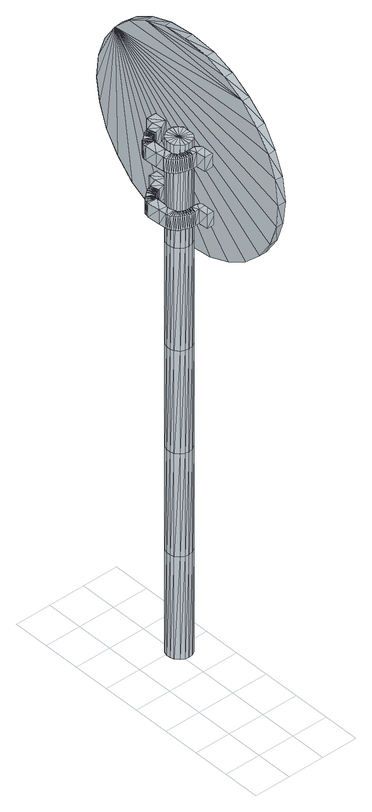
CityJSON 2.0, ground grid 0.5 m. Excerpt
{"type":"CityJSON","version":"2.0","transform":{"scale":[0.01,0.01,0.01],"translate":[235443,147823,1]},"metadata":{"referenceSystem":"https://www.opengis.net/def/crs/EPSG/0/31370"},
"CityObjects":{
"object1":{"type":"GenericCityObject","attributes":{"cluster":62,"mean_distance_to_centroid":0.138,"new_centroid_x":235443.1,"new_centroid_y":147824.35,"mean_distance_to_camera":6.67,"H1":0,"H2":0,"Z_final":109.32,"cluster2":-1,"proj_x":235446.47,"proj_y":147824.71,"id_line":52480,"bearing_l":174.03,"distance":3.38,"orientation":"right","G_obj":174.03},"geometry":[{"type":"MultiSurface","lod":"2","boundaries":[[[0,1,2]],[[2,1,3]],[[3,1,4]],[[4,1,5]],[[5,1,6]],[[1,7,6]],[[1,8,7]],[[1,9,8]],[[1,10,9]],[[1,11,10]],[[1,12,11]],[[1,13,12]],[[1,14,13]],[[15,14,1]],[[16,15,1]],[[17,16,1]],[[18,17,1]],[[0,18,1]],[[19,20,0]],[[19,0,2]],[[21,19,2]],[[21,2,3]],[[21,3,22]],[[22,3,4]],[[22,4,23]],[[23,4,5]],[[23,5,24]],[[24,5,6]],[[24,6,25]],[[25,6,7]],[[25,7,26]],[[26,7,8]],[[26,8,27]],[[8,9,27]],[[27,9,28]],[[9,10,28]],[[10,29,28]],[[10,11,29]],[[11,30,29]],[[11,12,30]],[[30,12,31]],[[31,12,13]],[[31,13,32]],[[32,13,14]],[[32,14,33]],[[33,14,15]],[[33,15,34]],[[34,15,16]],[[34,16,35]],[[35,16,17]],[[36,35,17]],[[18,36,17]],[[20,36,18]],[[20,18,0]],[[37,38,20]],[[37,20,19]],[[39,37,19]],[[21,39,19]],[[39,21,40]],[[40,21,22]],[[40,22,41]],[[41,22,23]],[[41,23,42]],[[42,23,24]],[[42,24,43]],[[43,24,25]],[[43,25,44]],[[44,25,26]],[[26,45,44]],[[26,27,45]],[[27,46,45]],[[27,28,46]],[[28,47,46]],[[28,29,47]],[[47,29,48]],[[29,30,48]],[[48,30,49]],[[49,30,31]],[[49,31,50]],[[50,31,32]],[[50,32,51]],[[51,32,33]],[[51,33,52]],[[52,33,34]],[[52,34,53]],[[53,34,35]],[[54,53,35]],[[54,35,36]],[[38,54,36]],[[38,36,20]],[[55,56,38]],[[55,38,37]],[[57,55,37]],[[57,37,39]],[[57,39,58]],[[58,39,40]],[[58,40,59]],[[59,40,41]],[[59,41,60]],[[60,41,42]],[[60,42,61]],[[61,42,43]],[[61,43,62]],[[62,43,44]],[[44,63,62]],[[44,45,63]],[[45,64,63]],[[45,46,64]],[[46,65,64]],[[46,47,65]],[[47,66,65]],[[47,48,66]],[[66,48,67]],[[67,48,49]],[[67,49,68]],[[68,49,50]],[[68,50,69]],[[69,50,51]],[[69,51,70]],[[70,51,52]],[[70,52,71]],[[71,52,53]],[[72,71,53]],[[72,53,54]],[[56,72,54]],[[56,54,38]],[[73,74,56]],[[73,56,55]],[[75,73,55]],[[75,55,57]],[[75,57,76]],[[76,57,58]],[[76,58,77]],[[77,58,59]],[[77,59,78]],[[78,59,60]],[[78,60,79]],[[79,60,61]],[[79,61,80]],[[80,61,62]],[[62,81,80]],[[62,63,81]],[[63,82,81]],[[63,64,82]],[[64,83,82]],[[64,65,83]],[[65,84,83]],[[65,66,84]],[[84,66,85]],[[85,66,67]],[[85,67,86]],[[86,67,68]],[[86,68,87]],[[87,68,69]],[[87,69,88]],[[88,69,70]],[[88,70,89]],[[89,70,71]],[[90,89,71]],[[90,71,72]],[[74,90,72]],[[74,72,56]],[[91,92,74]],[[91,74,73]],[[93,91,73]],[[93,73,75]],[[93,75,94]],[[94,75,76]],[[94,76,95]],[[95,76,77]],[[95,77,96]],[[96,77,78]],[[96,78,97]],[[97,78,79]],[[97,79,98]],[[98,79,80]],[[80,99,98]],[[80,81,99]],[[81,100,99]],[[81,82,100]],[[82,101,100]],[[82,83,101]],[[83,102,101]],[[83,84,102]],[[102,84,103]],[[103,84,85]],[[103,85,104]],[[104,85,86]],[[104,86,105]],[[105,86,87]],[[105,87,106]],[[106,87,88]],[[106,88,107]],[[107,88,89]],[[108,107,89]],[[108,89,90]],[[92,108,90]],[[92,90,74]],[[92,91,109]],[[91,93,109]],[[93,94,109]],[[94,95,109]],[[95,96,109]],[[109,96,97]],[[109,97,98]],[[109,98,99]],[[109,99,100]],[[109,100,101]],[[109,101,102]],[[109,102,103]],[[109,103,104]],[[105,109,104]],[[106,109,105]],[[107,109,106]],[[108,109,107]],[[92,109,108]],[[110,111,112]],[[113,112,114]],[[115,112,113]],[[116,112,115]],[[117,112,116]],[[118,112,117]],[[119,112,118]],[[120,112,119]],[[121,112,120]],[[122,112,121]],[[122,123,112]],[[123,110,112]],[[111,124,112]],[[124,125,112]],[[125,126,112]],[[126,127,112]],[[127,128,112]],[[128,129,112]],[[129,130,112]],[[130,131,112]],[[112,131,132]],[[131,133,132]],[[131,134,133]],[[133,134,135]],[[133,135,136]],[[135,137,136]],[[133,136,138]],[[136,139,138]],[[136,137,139]],[[137,140,139]],[[137,135,140]],[[135,141,140]],[[135,134,141]],[[134,142,141]],[[134,131,142]],[[131,143,142]],[[131,130,143]],[[143,130,144]],[[144,130,129]],[[144,129,145]],[[145,129,128]],[[145,128,146]],[[146,127,147]],[[147,127,126]],[[147,126,148]],[[148,126,125]],[[148,125,149]],[[149,125,124]],[[150,149,124]],[[150,124,111]],[[151,150,111]],[[151,111,110]],[[152,151,110]],[[152,110,123]],[[146,128,127]],[[153,123,122]],[[154,153,122]],[[154,122,121]],[[155,154,121]],[[155,121,120]],[[156,155,120]],[[156,120,119]],[[157,156,119]],[[157,119,118]],[[157,118,158]],[[158,118,117]],[[158,117,159]],[[153,152,123]],[[159,117,116]],[[159,116,160]],[[160,116,115]],[[160,115,161]],[[161,115,113]],[[161,113,162]],[[162,113,114]],[[162,114,163]],[[163,114,112]],[[163,112,164]],[[164,112,132]],[[132,165,164]],[[132,133,165]],[[133,138,165]],[[138,139,140]],[[161,162,163]],[[160,161,163]],[[159,160,163]],[[158,159,163]],[[157,158,163]],[[156,157,163]],[[155,156,163]],[[154,155,163]],[[153,154,163]],[[153,163,152]],[[152,163,151]],[[151,163,150]],[[150,163,149]],[[149,163,148]],[[148,163,147]],[[147,163,146]],[[146,163,145]],[[145,163,144]],[[144,163,143]],[[143,163,142]],[[163,164,142]],[[142,164,165]],[[142,165,141]],[[165,140,141]],[[165,138,140]],[[166,167,168]],[[168,167,169]],[[170,168,169]],[[170,169,171]],[[170,171,172]],[[172,171,173]],[[172,173,174]],[[174,173,175]],[[174,175,176]],[[176,175,177]],[[176,177,178]],[[178,177,179]],[[178,179,180]],[[180,179,181]],[[180,181,182]],[[182,181,183]],[[182,183,184]],[[184,183,185]],[[184,185,186]],[[186,185,187]],[[186,187,188]],[[188,187,189]],[[188,189,190]],[[190,189,191]],[[192,190,191]],[[192,191,193]],[[194,192,193]],[[194,193,195]],[[196,194,195]],[[196,195,197]],[[198,196,197]],[[198,197,199]],[[200,198,199]],[[200,199,201]],[[202,200,201]],[[202,201,203]],[[204,202,203]],[[204,203,205]],[[206,204,205]],[[206,205,207]],[[208,206,207]],[[208,207,209]],[[210,208,209]],[[210,209,211]],[[212,210,211]],[[212,211,213]],[[214,212,213]],[[214,213,215]],[[216,214,215]],[[216,215,217]],[[216,217,218]],[[218,217,219]],[[218,219,220]],[[220,219,221]],[[220,221,222]],[[222,221,223]],[[222,223,224]],[[224,223,225]],[[224,225,226]],[[226,225,227]],[[226,227,228]],[[228,227,229]],[[228,229,230]],[[230,229,231]],[[230,231,232]],[[232,231,233]],[[232,233,234]],[[234,233,235]],[[234,235,236]],[[236,235,237]],[[238,236,237]],[[238,237,239]],[[238,239,240]],[[240,239,241]],[[241,242,240]],[[241,243,242]],[[242,243,244]],[[244,243,245]],[[244,245,246]],[[246,245,247]],[[246,247,248]],[[248,247,249]],[[248,249,250]],[[250,249,251]],[[250,251,252]],[[252,251,253]],[[252,253,254]],[[254,253,255]],[[254,255,256]],[[256,255,257]],[[256,257,258]],[[258,257,259]],[[258,259,260]],[[260,259,261]],[[260,261,262]],[[262,261,263]],[[262,263,264]],[[264,263,265]],[[264,265,266]],[[266,265,267]],[[267,268,266]],[[267,269,268]],[[269,270,268]],[[269,271,270]],[[271,272,270]],[[271,273,272]],[[273,274,272]],[[273,275,274]],[[275,276,274]],[[275,277,276]],[[277,278,276]],[[277,279,278]],[[279,280,278]],[[279,281,280]],[[281,282,280]],[[281,283,282]],[[283,284,282]],[[283,285,284]],[[285,286,284]],[[285,287,286]],[[287,288,286]],[[287,289,288]],[[288,289,290]],[[290,289,291]],[[290,291,292]],[[292,291,293]],[[292,293,294]],[[294,293,295]],[[294,295,296]],[[296,295,297]],[[296,297,298]],[[298,297,299]],[[298,299,300]],[[300,299,301]],[[300,301,302]],[[302,301,303]],[[302,303,304]],[[304,303,305]],[[304,305,306]],[[306,305,307]],[[306,307,308]],[[308,307,309]],[[308,309,310]],[[310,309,311]],[[311,166,310]],[[311,167,166]],[[169,167,311]],[[169,311,171]],[[171,311,309]],[[173,171,309]],[[173,309,307]],[[175,173,307]],[[175,307,305]],[[177,175,305]],[[177,305,303]],[[179,177,303]],[[179,303,301]],[[181,179,301]],[[181,301,299]],[[183,181,299]],[[183,299,297]],[[183,297,295]],[[185,183,295]],[[185,295,293]],[[187,185,293]],[[187,293,291]],[[189,187,291]],[[189,291,289]],[[189,289,287]],[[189,287,285]],[[191,189,285]],[[191,285,283]],[[193,191,283]],[[195,193,283]],[[195,283,281]],[[197,195,281]],[[199,197,281]],[[201,199,281]],[[201,281,279]],[[203,201,279]],[[205,203,279]],[[205,279,277]],[[205,277,207]],[[207,277,209]],[[209,277,275]],[[209,275,211]],[[211,275,273]],[[211,273,213]],[[213,273,271]],[[213,271,215]],[[215,271,269]],[[215,269,217]],[[217,269,219]],[[219,269,267]],[[219,267,221]],[[221,267,265]],[[221,265,223]],[[223,265,263]],[[223,263,225]],[[225,263,261]],[[225,261,227]],[[227,261,259]],[[227,259,229]],[[229,259,257]],[[229,257,255]],[[229,255,231]],[[231,255,253]],[[231,253,233]],[[233,253,251]],[[233,251,235]],[[251,249,235]],[[235,249,247]],[[235,247,237]],[[247,245,237]],[[237,245,243]],[[237,243,239]],[[239,243,241]],[[238,240,242]],[[168,310,166]],[[170,310,168]],[[170,308,310]],[[172,308,170]],[[172,306,308]],[[174,306,172]],[[174,304,306]],[[176,304,174]],[[176,302,304]],[[178,302,176]],[[178,300,302]],[[180,300,178]],[[180,298,300]],[[182,298,180]],[[182,296,298]],[[182,294,296]],[[184,294,182]],[[184,292,294]],[[186,292,184]],[[186,290,292]],[[188,290,186]],[[188,288,290]],[[188,286,288]],[[188,284,286]],[[190,284,188]],[[190,282,284]],[[192,282,190]],[[194,282,192]],[[194,280,282]],[[196,280,194]],[[198,280,196]],[[200,280,198]],[[200,278,280]],[[202,278,200]],[[204,278,202]],[[204,276,278]],[[204,206,276]],[[206,208,276]],[[208,274,276]],[[208,210,274]],[[210,272,274]],[[210,212,272]],[[212,270,272]],[[212,214,270]],[[214,268,270]],[[214,216,268]],[[216,218,268]],[[218,266,268]],[[218,220,266]],[[220,264,266]],[[220,222,264]],[[222,262,264]],[[222,224,262]],[[224,260,262]],[[224,226,260]],[[226,258,260]],[[226,228,258]],[[228,256,258]],[[228,254,256]],[[228,230,254]],[[230,252,254]],[[230,232,252]],[[232,250,252]],[[232,234,250]],[[250,234,248]],[[234,246,248]],[[234,236,246]],[[246,236,244]],[[236,242,244]],[[236,238,242]],[[312,313,314]],[[314,313,315]],[[316,314,315]],[[316,315,317]],[[316,317,318]],[[318,317,319]],[[318,319,320]],[[320,319,321]],[[320,321,322]],[[322,321,323]],[[322,323,324]],[[324,323,325]],[[324,325,326]],[[326,325,327]],[[326,327,328]],[[328,327,329]],[[328,329,330]],[[330,329,331]],[[330,331,332]],[[332,331,333]],[[332,333,334]],[[334,333,335]],[[334,335,336]],[[336,335,337]],[[338,336,337]],[[338,337,339]],[[340,338,339]],[[340,339,341]],[[342,340,341]],[[342,341,343]],[[344,342,343]],[[344,343,345]],[[346,344,345]],[[346,345,347]],[[348,346,347]],[[348,347,349]],[[350,348,349]],[[350,349,351]],[[352,350,351]],[[352,351,353]],[[354,352,353]],[[354,353,355]],[[356,354,355]],[[356,355,357]],[[358,356,357]],[[358,357,359]],[[360,358,359]],[[360,359,361]],[[362,360,361]],[[362,361,363]],[[362,363,364]],[[364,363,365]],[[364,365,366]],[[366,365,367]],[[366,367,368]],[[368,367,369]],[[368,369,370]],[[370,369,371]],[[370,371,372]],[[372,371,373]],[[372,373,374]],[[374,373,375]],[[374,375,376]],[[376,375,377]],[[376,377,378]],[[378,377,379]],[[378,379,380]],[[380,379,381]],[[380,381,382]],[[382,381,383]],[[384,382,383]],[[384,383,385]],[[384,385,386]],[[386,385,387]],[[387,388,386]],[[387,389,388]],[[388,389,390]],[[390,389,391]],[[390,391,392]],[[392,391,393]],[[392,393,394]],[[394,393,395]],[[394,395,396]],[[396,395,397]],[[396,397,398]],[[398,397,399]],[[398,399,400]],[[400,399,401]],[[400,401,402]],[[402,401,403]],[[402,403,404]],[[404,403,405]],[[404,405,406]],[[406,405,407]],[[406,407,408]],[[408,407,409]],[[408,409,410]],[[410,409,411]],[[410,411,412]],[[412,411,413]],[[413,414,412]],[[413,415,414]],[[415,416,414]],[[415,417,416]],[[417,418,416]],[[417,419,418]],[[419,420,418]],[[419,421,420]],[[421,422,420]],[[421,423,422]],[[423,424,422]],[[423,425,424]],[[425,426,424]],[[425,427,426]],[[427,428,426]],[[427,429,428]],[[429,430,428]],[[429,431,430]],[[431,432,430]],[[431,433,432]],[[433,434,432]],[[433,435,434]],[[434,435,436]],[[436,435,437]],[[436,437,438]],[[438,437,439]],[[438,439,440]],[[440,439,441]],[[440,441,442]],[[442,441,443]],[[442,443,444]],[[444,443,445]],[[444,445,446]],[[446,445,447]],[[446,447,448]],[[448,447,449]],[[448,449,450]],[[450,449,451]],[[450,451,452]],[[452,451,453]],[[452,453,454]],[[454,453,455]],[[454,455,456]],[[456,455,457]],[[457,312,456]],[[457,313,312]],[[315,313,457]],[[315,457,317]],[[317,457,455]],[[319,317,455]],[[319,455,453]],[[321,319,453]],[[321,453,451]],[[323,321,451]],[[323,451,449]],[[325,323,449]],[[325,449,447]],[[327,325,447]],[[327,447,445]],[[329,327,445]],[[329,445,443]],[[329,443,441]],[[331,329,441]],[[331,441,439]],[[333,331,439]],[[333,439,437]],[[335,333,437]],[[335,437,435]],[[335,435,433]],[[335,433,431]],[[337,335,431]],[[337,431,429]],[[339,337,429]],[[341,339,429]],[[341,429,427]],[[343,341,427]],[[345,343,427]],[[347,345,427]],[[347,427,425]],[[349,347,425]],[[351,349,425]],[[351,425,423]],[[351,423,353]],[[353,423,355]],[[355,423,421]],[[355,421,357]],[[357,421,419]],[[357,419,359]],[[359,419,417]],[[359,417,361]],[[361,417,415]],[[361,415,363]],[[363,415,365]],[[365,415,413]],[[365,413,367]],[[367,413,411]],[[367,411,369]],[[369,411,409]],[[369,409,371]],[[371,409,407]],[[371,407,373]],[[373,407,405]],[[373,405,375]],[[375,405,403]],[[375,403,401]],[[375,401,377]],[[377,401,399]],[[377,399,379]],[[379,399,397]],[[379,397,381]],[[397,395,381]],[[381,395,393]],[[381,393,383]],[[393,391,383]],[[383,391,389]],[[383,389,385]],[[385,389,387]],[[384,386,388]],[[314,456,312]],[[316,456,314]],[[316,454,456]],[[318,454,316]],[[318,452,454]],[[320,452,318]],[[320,450,452]],[[322,450,320]],[[322,448,450]],[[324,448,322]],[[324,446,448]],[[326,446,324]],[[326,444,446]],[[328,444,326]],[[328,442,444]],[[328,440,442]],[[330,440,328]],[[330,438,440]],[[332,438,330]],[[332,436,438]],[[334,436,332]],[[334,434,436]],[[334,432,434]],[[334,430,432]],[[336,430,334]],[[336,428,430]],[[338,428,336]],[[340,428,338]],[[340,426,428]],[[342,426,340]],[[344,426,342]],[[346,426,344]],[[346,424,426]],[[348,424,346]],[[350,424,348]],[[350,422,424]],[[350,352,422]],[[352,354,422]],[[354,420,422]],[[354,356,420]],[[356,418,420]],[[356,358,418]],[[358,416,418]],[[358,360,416]],[[360,414,416]],[[360,362,414]],[[362,364,414]],[[364,412,414]],[[364,366,412]],[[366,410,412]],[[366,368,410]],[[368,408,410]],[[368,370,408]],[[370,406,408]],[[370,372,406]],[[372,404,406]],[[372,374,404]],[[374,402,404]],[[374,400,402]],[[374,376,400]],[[376,398,400]],[[376,378,398]],[[378,396,398]],[[378,380,396]],[[396,380,394]],[[380,392,394]],[[380,382,392]],[[392,382,390]],[[382,388,390]],[[382,384,388]]]}]}
},
"vertices":[
[55,213,1],[55,196,1],[50,212,1],[45,209,1],[41,204,1],[39,199,1],[39,193,1],[41,188,1],[45,183,1],[50,180,1],[55,179,1],[61,180,1],[66,183,1],[70,188,1],[72,193,1],[72,199,1],[70,204,1],[66,209,1],[61,212,1],[50,212,150],[55,213,150],[45,209,150],[41,204,150],[39,199,150],[39,193,150],[41,188,150],[45,183,150],[50,180,150],[55,179,150],[61,180,150],[66,183,150],[70,188,150],[72,193,150],[72,199,150],[70,204,150],[66,209,150],[61,212,150],[50,212,299],[55,213,299],[45,209,299],[41,204,299],[39,199,299],[39,193,299],[41,188,299],[45,183,299],[50,180,299],[55,179,299],[61,180,299],[66,183,299],[70,188,299],[72,193,299],[72,199,299],[70,204,299],[66,209,299],[61,212,299],[50,212,448],[55,213,448],[45,209,448],[41,204,448],[39,199,448],[39,193,448],[41,188,448],[45,183,448],[50,180,448],[55,179,448],[61,180,448],[66,183,448],[70,188,448],[72,193,448],[72,199,448],[70,204,448],[66,209,448],[61,212,448],[50,212,597],[55,213,597],[45,209,597],[41,204,597],[39,199,597],[39,193,597],[41,188,597],[45,183,597],[50,180,597],[55,179,597],[61,180,597],[66,183,597],[70,188,597],[72,193,597],[72,199,597],[70,204,597],[66,209,597],[61,212,597],[50,212,746],[55,213,746],[45,209,746],[41,204,746],[39,199,746],[39,193,746],[41,188,746],[45,183,746],[50,180,746],[55,179,746],[61,180,746],[66,183,746],[70,188,746],[72,193,746],[72,199,746],[70,204,746],[66,209,746],[61,212,746],[55,196,746],[73,133,593],[73,105,610],[68,317,822],[69,346,763],[69,335,794],[70,350,728],[71,346,694],[71,335,662],[72,317,634],[72,293,610],[73,265,593],[73,234,581],[73,199,577],[73,164,581],[73,81,634],[72,63,662],[72,52,694],[71,48,728],[71,52,763],[70,63,794],[69,81,822],[69,105,846],[68,293,846],[68,265,864],[68,133,864],[68,164,875],[68,234,875],[68,199,879],[78,234,875],[78,199,879],[79,164,875],[79,133,864],[79,105,846],[80,81,823],[80,63,795],[81,52,763],[82,48,728],[82,52,694],[83,63,662],[83,81,634],[83,105,611],[84,133,593],[84,165,581],[84,199,577],[83,234,581],[83,265,593],[83,293,611],[82,317,634],[82,335,662],[81,346,694],[80,350,728],[80,346,763],[79,335,795],[79,317,823],[79,293,846],[78,265,864],[77,251,652],[77,251,632],[60,251,652],[60,251,632],[60,241,652],[60,241,632],[49,237,652],[49,237,632],[48,236,652],[48,236,632],[46,236,652],[46,236,632],[44,235,652],[44,235,632],[42,234,652],[42,234,632],[41,233,652],[41,233,632],[39,232,652],[39,232,632],[38,231,652],[38,231,632],[33,227,652],[33,227,632],[31,226,652],[31,226,632],[30,224,652],[30,224,632],[29,223,652],[29,223,632],[28,221,652],[28,221,632],[28,220,652],[28,220,632],[28,218,652],[28,218,632],[27,216,652],[27,216,632],[28,199,652],[28,199,632],[29,189,652],[29,189,632],[29,187,652],[29,187,632],[30,184,652],[30,184,632],[31,182,652],[31,182,632],[33,180,652],[33,180,632],[34,178,652],[34,178,632],[36,176,652],[36,176,632],[38,175,652],[38,175,632],[41,174,652],[41,174,632],[43,173,652],[43,173,632],[46,172,652],[46,172,632],[48,171,652],[48,171,632],[51,170,652],[51,170,632],[53,170,652],[53,170,632],[56,170,652],[56,170,632],[62,170,652],[62,170,632],[63,157,652],[63,157,632],[77,157,652],[77,157,632],[77,172,652],[77,172,632],[67,179,652],[67,179,632],[59,179,652],[59,179,632],[57,179,652],[57,179,632],[55,179,652],[55,179,632],[54,179,652],[54,179,632],[52,179,652],[52,179,632],[50,179,652],[50,179,632],[49,180,652],[49,180,632],[47,180,652],[47,180,632],[46,181,652],[46,181,632],[44,182,652],[44,182,632],[43,183,652],[43,183,632],[42,184,652],[42,184,632],[41,185,652],[41,185,632],[41,187,652],[41,187,632],[41,188,652],[41,188,632],[40,198,652],[40,198,632],[40,216,652],[40,216,632],[40,217,652],[40,217,632],[40,218,652],[40,218,632],[41,219,652],[41,219,632],[41,220,652],[41,220,632],[42,221,652],[42,221,632],[43,222,652],[43,222,632],[44,223,652],[44,223,632],[45,223,652],[45,223,632],[46,224,652],[46,224,632],[47,224,652],[47,224,632],[48,225,652],[48,225,632],[49,225,652],[49,225,632],[51,225,652],[51,225,632],[52,226,652],[52,226,632],[62,228,652],[62,228,632],[74,234,652],[74,234,632],[73,251,737],[73,251,717],[56,251,737],[56,251,717],[56,241,737],[56,241,717],[45,237,737],[45,237,717],[44,236,737],[44,236,717],[42,236,737],[42,236,717],[40,235,737],[40,235,717],[38,234,737],[38,234,717],[37,233,737],[37,233,717],[35,232,737],[35,232,717],[34,231,737],[34,231,717],[29,227,737],[29,227,717],[27,226,737],[27,226,717],[26,224,737],[26,224,717],[25,223,737],[25,223,717],[24,221,737],[24,221,717],[24,220,737],[24,220,717],[23,218,737],[23,218,717],[23,216,737],[23,216,717],[24,199,737],[24,199,717],[25,189,737],[25,189,717],[25,187,737],[25,187,717],[26,184,737],[26,184,717],[27,182,737],[27,182,717],[29,180,737],[29,180,717],[30,178,737],[30,178,717],[32,176,737],[32,176,717],[34,175,737],[34,175,717],[37,174,737],[37,174,717],[39,173,737],[39,173,717],[42,172,737],[42,172,717],[44,171,737],[44,171,717],[47,170,737],[47,170,717],[49,170,737],[49,170,717],[52,170,737],[52,170,717],[58,170,737],[58,170,717],[59,157,737],[59,157,717],[73,157,737],[73,157,717],[73,172,737],[73,172,717],[63,179,737],[63,179,717],[55,179,737],[55,179,717],[53,179,737],[53,179,717],[51,179,737],[51,179,717],[50,179,737],[50,179,717],[48,179,737],[48,179,717],[46,179,737],[46,179,717],[45,180,737],[45,180,717],[43,180,737],[43,180,717],[42,181,737],[42,181,717],[40,182,737],[40,182,717],[39,183,737],[39,183,717],[38,184,737],[38,184,717],[37,185,737],[37,185,717],[37,187,737],[37,187,717],[37,188,737],[37,188,717],[36,198,737],[36,198,717],[36,216,737],[36,216,717],[36,217,737],[36,217,717],[36,218,737],[36,218,717],[37,219,737],[37,219,717],[37,220,737],[37,220,717],[38,221,737],[38,221,717],[39,222,737],[39,222,717],[40,223,737],[40,223,717],[41,223,737],[41,223,717],[42,224,737],[42,224,717],[43,224,737],[43,224,717],[44,225,737],[44,225,717],[45,225,737],[45,225,717],[47,225,737],[47,225,717],[48,226,737],[48,226,717],[58,228,737],[58,228,717],[70,234,737],[70,234,717]
]}
